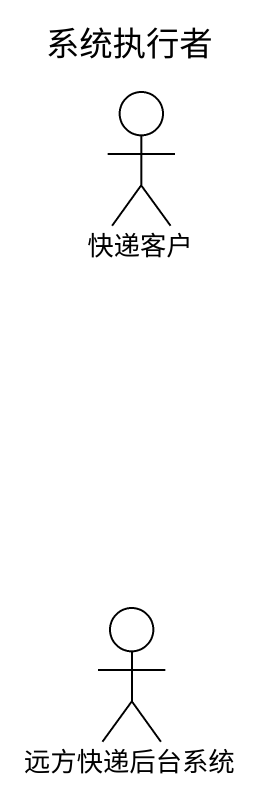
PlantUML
@startuml
title 系统执行者
actor 快递客户
actor 远方快递后台系统
@enduml
